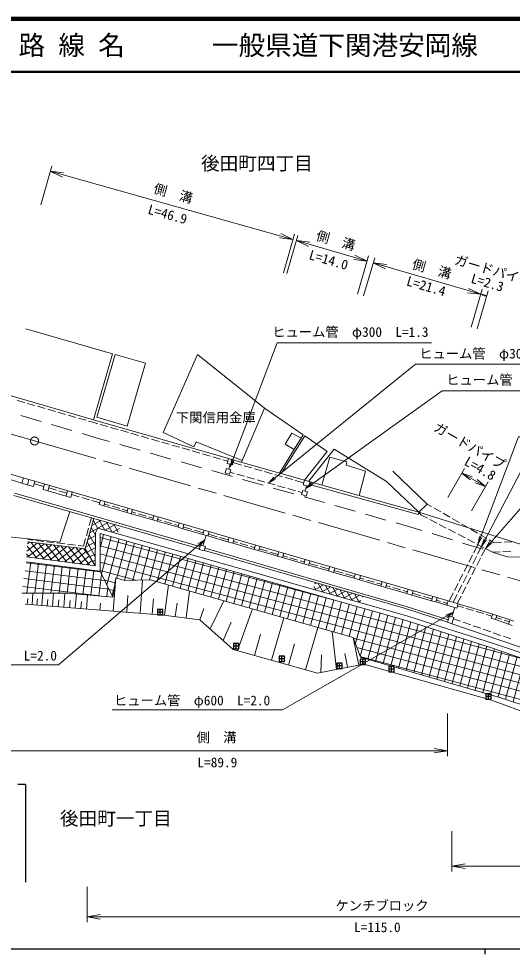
# Model space of a CAD drawing. Units: millimetres, scale not verified. Extents: x 40000 to 680000, y 20000 to 380000.
# Drawn here: x 180428 to 273184, y 204000 to 380000 of the extents above; entities that cross this region are included whole.
import ezdxf
from ezdxf.enums import TextEntityAlignment as Align

# ---------------------------------------------------------------- set-up
doc = ezdxf.new("R2010")
doc.units = ezdxf.units.MM
doc.header["$LTSCALE"] = 1000
doc.linetypes.add('CHAIN', pattern=[18.5, 12, -1.5, 3.5, -1.5])
for name, color, linetype, lineweight in [('M-BMK', 2, 'CHAIN', 13), ('M-BMK-HTXT', 7, 'Continuous', 13), ('M-BMK-ROW', 30, 'Continuous', 25), ('M-STR-HTXT', 7, 'Continuous', 13), ('M-STR-STRC', 7, 'Continuous', 25), ('M-TTL', 2, 'Continuous', 140), ('M-TTL-BAND', 7, 'Continuous', 25), ('M-TTL-LINE', 7, 'Continuous', 50), ('M-WORK', 1, 'Continuous', 13), ('引出線', 7, 'Continuous', 13)]:
    doc.layers.add(name, color=color, linetype=linetype, lineweight=lineweight)
doc.layers.add('M-TTL-TXT', color=7, linetype='Continuous')
doc.styles.add('ＭＳ ゴシック', font='')
doc.styles.get('ＭＳ ゴシック').set_extended_font_data('MS Gothic')

# ---------------------------------------------------------------- blocks, each defined once
blk = doc.blocks.new('open_arrow')
at = {"color": 0, "linetype": 'Continuous', "lineweight": -2}
blk.add_lwpolyline([(7.5, 1.25), (0, 0), (7.5, -1.25)], dxfattribs=at)

msp = doc.modelspace()

# ---------------------------------------------------------------- hatches: boundary and pattern name
at = {"layer": 'M-WORK'}
h = msp.add_hatch(dxfattribs=at)
h.set_pattern_fill('USER', color=256, style=0, pattern_type=2)
h.set_pattern_definition([(119.017, (194100, 280065), (-874.48, -485.06), []), (209.017, (194100, 280065), (485.06, -874.48), [])])
h.paths.add_polyline_path([(192905, 280300), (194533, 285984), (199483, 284552), (199009, 283102), (195306, 284156), (194853, 283280), (194790, 277104)])
h = msp.add_hatch(dxfattribs=at)
h.set_pattern_fill('USER', color=256, style=0, pattern_type=2)
h.set_pattern_definition([(255, (204121, 277055), (1448.889, -388.229), []), (345, (204121, 277055), (388.229, 1448.889), [])])
h.paths.add_polyline_path([(195703, 283155), (253225, 266795), (269267, 261624), (285345, 256170), (298679, 251139), (302608, 248485), (297229, 245811), (292726, 245874), (287159, 247054), (280123, 249259), (271234, 252203), (244636, 259907), (243299, 263590), (205139, 274473), (200308, 274332), (198700, 274845), (198103, 271212), (195703, 276048)])
h = msp.add_hatch(dxfattribs=at)
h.set_pattern_fill('USER', color=256, style=0, pattern_type=2)
h.set_pattern_definition([(38.327, (187287, 278964), (-620.15, 784.49), []), (128.327, (187287, 278964), (-784.49, -620.15), [])])
h.paths.add_polyline_path([(182101, 281564), (192905, 280300), (194790, 277104), (181875, 278777)])
h = msp.add_hatch(dxfattribs=at)
h.set_pattern_fill('USER', color=256, style=0, pattern_type=2)
h.set_pattern_definition([(353, (188235, 273835), (182.8, 1488.82), []), (263, (188235, 273835), (1488.82, -182.8), [])])
h.paths.add_polyline_path([(181865, 277854), (195703, 276048), (198103, 271212), (189519, 271928), (181005, 271963)])
h = msp.add_hatch(dxfattribs=at)
h.set_pattern_fill('USER', color=256, style=0, pattern_type=2)
h.set_pattern_definition([(29.118, (239789, 272349), (-486.61, 873.62), []), (119.118, (239789, 272349), (-873.62, -486.61), [])])
h.paths.add_polyline_path([(235710, 272660), (244560, 270142), (245109, 271350), (236162, 273939)])

# ---------------------------------------------------------------- linework, layer by layer
at = {"layer": 'M-BMK'}
for q in [(177931, 302144), (279497, 272878)]:
    msp.add_line((183407, 300566), q, dxfattribs=at)
msp.add_circle((183407, 300566), 750, dxfattribs=at)
at = {"layer": 'M-BMK-ROW'}
for p, q in [((207527, 268882), (206527, 268882)), ((206527, 268882), (206527, 267882)), ((207527, 268382), (206527, 268382)), ((206527, 267882), (207527, 267882)), ((207027, 267882), (207027, 268882)), ((207527, 267882), (207527, 268882)), ((221767, 262485), (220767, 262485)), ((220767, 262485), (220767, 261485)), ((221267, 261485), (221267, 262485)), ((221767, 261485), (221767, 262485)), ((221767, 261985), (220767, 261985)), ((220767, 261485), (221767, 261485)), ((230362, 260110), (229362, 260110)), ((229362, 260110), (229362, 259110)), ((230362, 259610), (229362, 259610)), ((229362, 259110), (230362, 259110)), ((229862, 259110), (229862, 260110)), ((230362, 259110), (230362, 260110)), ((241234, 258738), (240234, 258738)), ((240234, 258738), (240234, 257738)), ((240734, 257738), (240734, 258738)), ((241234, 257738), (241234, 258738)), ((245612, 259520), (244612, 259520)), ((244612, 259520), (244612, 258520)), ((245612, 259020), (244612, 259020)), ((245112, 258520), (245112, 259520)), ((245612, 258520), (245612, 259520)), ((241234, 258238), (240234, 258238)), ((240234, 257738), (241234, 257738)), ((244612, 258520), (245612, 258520)), ((250991, 258144), (249991, 258144)), ((249991, 258144), (249991, 257144)), ((250991, 257644), (249991, 257644)), ((249991, 257144), (250991, 257144)), ((250491, 257144), (250491, 258144)), ((250991, 257144), (250991, 258144)), ((269231, 252976), (268231, 252976)), ((268231, 252976), (268231, 251976)), ((269231, 252476), (268231, 252476)), ((268231, 251976), (269231, 251976)), ((268731, 251976), (268731, 252976)), ((269231, 251976), (269231, 252976))]:
    msp.add_line(p, q, dxfattribs=at)
at = {"layer": 'M-STR-HTXT'}
for p, q in [((184589, 345012), (186620, 352253)), ((186350, 351290), (231966, 338495)), ((230205, 332218), (232236, 339458)), ((230806, 332049), (232881, 339218)), ((232603, 338258), (245895, 334411)), ((244099, 328203), (246173, 335372)), ((245246, 327871), (247327, 335009)), ((247047, 334049), (267259, 328156)), ((265458, 321978), (267541, 329125)), ((265458, 321978), (267539, 329116)), ((266587, 321648), (268671, 328795)), ((267261, 328165), (268391, 327835)), ((261085, 289951), (264214, 295398)), ((263716, 294531), (268125, 291998)), ((265494, 287418), (268623, 292865)), ((260988, 249268), (260988, 241294)), ((174754, 242294), (260988, 242294)), ((261829, 227144), (261829, 219570)), ((261829, 220570), (303256, 220570)), ((193265, 216695), (193265, 210040)), ((193265, 211040), (302663, 211040))]:
    msp.add_line(p, q, dxfattribs=at)
at = {"layer": 'M-STR-STRC'}
for q in [(180285, 235923), (181689, 217548)]:
    msp.add_line((181689, 235923), q, dxfattribs=at)
at = {"layer": 'M-TTL'}
msp.add_line((680000, 380000), (40000, 380000), dxfattribs=at)
at = {"layer": 'M-TTL-BAND'}
for p, q in [((40000, 205000), (579000, 205000)), ((268000, 205000), (268000, 204000))]:
    msp.add_line(p, q, dxfattribs=at)
at = {"layer": 'M-TTL-LINE'}
msp.add_line((40000, 370000), (680000, 370000), dxfattribs=at)
at = {"layer": 'M-WORK'}
for p, q in [((181791, 321629), (198073, 316935)), ((198073, 316935), (194480, 304565)), ((195115, 305012), (198560, 316835)), ((198560, 316835), (204228, 315183)), ((207555, 302144), (213996, 316861)), ((213996, 316861), (226631, 306742)), ((204228, 315183), (200782, 303361)), ((179033, 309034), (194480, 304565)), ((180113, 308201), (181554, 307784)), ((182034, 307645), (183475, 307229)), ((183955, 307090), (185396, 306673)), ((185876, 306534), (187317, 306117)), ((226631, 306742), (222266, 296566)), ((233898, 301715), (226631, 306742)), ((184652, 304228), (180816, 305363)), ((187798, 305978), (189239, 305561)), ((189719, 305422), (191160, 305005)), ((191640, 304866), (193081, 304449)), ((194480, 304565), (219876, 297242)), ((200782, 303361), (195115, 305012)), ((190405, 302525), (186569, 303660)), ((193561, 304310), (194341, 304085)), ((194341, 304085), (195269, 303817)), ((195749, 303679), (197191, 303263)), ((197671, 303124), (199112, 302709)), ((195356, 301059), (192323, 301957)), ((197491, 300452), (195356, 301059)), ((199593, 302570), (201034, 302155)), ((201514, 302016), (202956, 301601)), ((203436, 301462), (204877, 301047)), ((213316, 299479), (207555, 302144)), ((229412, 294525), (233898, 301715)), ((234195, 301514), (229742, 294430)), ((230526, 299951), (231746, 302046)), ((231746, 302046), (233520, 301109)), ((238418, 298612), (234195, 301514)), ((203262, 298812), (199415, 299906)), ((205358, 300908), (206799, 300492)), ((207280, 300354), (208721, 299938)), ((209201, 299800), (210642, 299384)), ((211123, 299246), (212564, 298830)), ((213801, 300376), (213316, 299479)), ((222411, 296904), (213801, 300376)), ((232187, 298972), (230526, 299951)), ((209034, 297172), (205186, 298266)), ((213045, 298691), (214486, 298276)), ((214966, 298137), (216408, 297722)), ((216888, 297583), (218329, 297168)), ((234150, 293171), (238418, 298612)), ((239707, 299015), (234906, 292955)), ((237366, 292269), (238910, 297498)), ((238910, 297498), (242115, 296622)), ((249534, 292964), (239707, 299015)), ((214805, 295532), (210958, 296626)), ((218810, 297029), (219737, 296762)), ((219876, 297242), (219624, 296340)), ((219624, 296340), (220590, 296070)), ((220842, 296973), (219876, 297242)), ((219901, 295256), (220176, 296186)), ((220590, 296070), (220842, 296973)), ((220704, 296492), (222311, 296033)), ((220842, 296973), (234150, 293171)), ((222791, 295896), (224234, 295484)), ((242115, 296622), (241974, 296028)), ((241974, 296028), (245586, 294856)), ((178873, 294336), (261110, 270494)), ((220577, 293892), (216729, 294986)), ((219234, 294551), (219492, 295383)), ((220040, 294301), (219234, 294551)), ((219492, 295383), (220298, 295133)), ((220298, 295133), (220040, 294301)), ((220912, 294472), (220159, 294686)), ((222836, 293925), (221393, 294335)), ((224715, 295346), (226157, 294934)), ((226638, 294797), (228080, 294385)), ((228561, 294248), (230003, 293836)), ((245586, 294856), (244420, 290309)), ((257159, 288701), (250731, 294910)), ((178661, 293358), (181040, 292615)), ((181040, 292615), (181338, 293622)), ((181040, 292615), (182014, 292333)), ((182014, 292333), (183189, 292004)), ((182343, 293330), (182097, 292309)), ((183189, 292004), (183453, 293009)), ((183313, 292529), (185160, 291993)), ((185299, 292473), (185040, 291455)), ((185910, 291203), (186202, 292212)), ((226348, 292252), (222501, 293346)), ((224760, 293378), (223317, 293788)), ((226683, 292832), (225241, 293242)), ((228607, 292285), (227164, 292695)), ((230484, 293698), (231926, 293286)), ((232407, 293149), (234013, 292690)), ((234150, 293171), (233912, 292334)), ((233912, 292334), (234956, 292037)), ((235194, 292873), (234150, 293171)), ((234956, 292037), (235194, 292873)), ((235061, 292391), (255472, 286717)), ((235194, 292873), (255606, 287199)), ((255606, 287199), (249534, 292964)), ((179646, 290760), (214474, 280683)), ((185040, 291455), (185910, 291203)), ((185910, 291203), (189327, 290212)), ((186063, 291732), (187513, 291311)), ((187994, 291172), (189444, 290751)), ((189327, 290212), (189584, 291231)), ((190209, 289957), (190468, 290975)), ((190329, 290495), (191792, 290070)), ((232120, 290612), (228272, 291705)), ((230531, 291738), (229088, 292148)), ((232455, 291192), (231012, 291602)), ((233689, 290841), (232936, 291055)), ((233569, 290464), (233820, 291253)), ((234455, 290182), (233569, 290464)), ((233820, 291253), (234706, 290972)), ((234532, 292157), (234257, 291114)), ((234706, 290972), (234455, 290182)), ((179521, 290328), (214352, 280249)), ((189327, 290212), (190209, 289957)), ((192272, 289931), (193713, 289514)), ((194193, 289374), (195655, 288950)), ((195572, 288610), (195795, 289431)), ((196403, 288369), (196642, 289185)), ((196503, 288705), (197490, 288419)), ((237891, 288972), (234044, 290065)), ((255606, 287199), (257159, 288701)), ((257159, 288701), (258008, 288210)), ((188152, 281553), (190013, 287292)), ((195572, 288610), (196403, 288369)), ((196403, 288369), (200774, 287102)), ((197970, 288279), (199411, 287862)), ((199891, 287722), (200877, 287436)), ((200774, 287102), (201017, 287917)), ((200774, 287102), (201581, 286868)), ((201581, 286868), (201814, 287686)), ((201674, 287205), (202465, 286976)), ((243663, 287332), (239815, 288425)), ((255472, 286717), (255606, 287199)), ((255606, 287199), (278370, 279978)), ((255606, 287199), (256074, 286633)), ((258441, 287960), (259740, 287209)), ((260173, 286959), (261472, 286209)), ((192905, 280300), (194534, 285985)), ((193684, 284652), (194101, 286109)), ((201581, 286868), (205604, 285702)), ((202945, 286837), (204386, 286419)), ((204866, 286280), (205656, 286051)), ((205604, 285702), (205796, 286531)), ((205604, 285702), (206435, 285461)), ((206435, 285461), (206648, 286284)), ((206435, 285461), (210370, 284320)), ((206508, 285804), (207289, 285577)), ((207770, 285438), (209210, 285020)), ((210370, 284320), (210611, 285135)), ((249434, 285692), (245587, 286785)), ((253493, 284539), (251358, 285145)), ((256074, 286633), (257226, 286032)), ((257669, 285801), (258999, 285107)), ((261905, 285959), (263203, 285208)), ((193133, 282729), (193546, 284171)), ((194853, 283280), (195306, 284156)), ((195306, 284156), (253561, 267581)), ((209691, 284881), (210472, 284655)), ((210370, 284320), (211247, 284066)), ((211247, 284066), (211488, 284881)), ((211247, 284066), (215008, 282975)), ((211348, 284401), (212990, 283925)), ((213470, 283785), (215111, 283310)), ((215008, 282975), (215251, 283790)), ((215951, 282702), (216203, 283514)), ((256189, 283713), (253493, 284539)), ((259442, 284876), (260772, 284182)), ((261215, 283951), (262545, 283257)), ((263636, 284958), (264935, 284208)), ((265368, 283958), (266667, 283207)), ((177454, 282672), (188152, 281553)), ((182154, 282011), (183145, 281895)), ((183641, 281837), (185131, 281662)), ((185628, 281604), (187118, 281430)), ((192578, 280791), (192995, 282249)), ((194790, 277104), (194853, 283280)), ((195703, 276048), (195703, 283155)), ((195703, 283155), (253225, 266795)), ((215008, 282975), (215951, 282702)), ((215045, 280858), (215626, 282796)), ((215951, 282702), (219729, 281606)), ((216063, 283034), (217707, 282557)), ((218187, 282418), (219831, 281941)), ((219729, 281606), (219970, 282422)), ((219729, 281606), (220675, 281332)), ((220675, 281332), (220899, 282152)), ((220759, 281672), (221568, 281438)), ((261926, 281957), (258101, 283128)), ((262988, 283026), (264318, 282332)), ((264762, 282101), (266092, 281407)), ((267100, 282957), (268399, 282207)), ((268832, 281957), (269681, 281466)), ((271674, 281549), (273173, 281612)), ((182101, 281564), (192905, 280300)), ((187614, 281372), (189104, 281198)), ((189601, 281140), (191090, 280965)), ((191587, 280907), (192578, 280791)), ((194790, 277104), (192905, 280300)), ((214561, 280994), (214326, 280157)), ((214326, 280157), (215296, 279886)), ((215530, 280723), (214561, 280994)), ((215296, 279886), (215530, 280723)), ((215319, 279970), (253138, 269026)), ((215441, 280403), (253271, 269457)), ((220675, 281332), (224689, 280169)), ((222048, 281299), (223489, 280881)), ((223969, 280742), (224777, 280507)), ((224689, 280169), (224916, 280987)), ((224689, 280169), (225496, 279934)), ((225496, 279934), (225775, 280739)), ((225496, 279934), (229071, 278898)), ((225636, 280258), (227157, 279817)), ((267663, 280200), (263839, 281371)), ((265938, 279546), (266718, 281080)), ((266535, 281176), (267865, 280482)), ((266660, 279254), (267406, 280722)), ((267416, 278948), (268127, 280346)), ((268308, 280251), (269460, 279650)), ((269681, 281466), (271174, 281528)), ((181875, 278777), (194790, 277104)), ((227637, 279678), (229157, 279237)), ((229071, 278898), (229297, 279718)), ((229071, 278898), (230002, 278628)), ((230002, 278628), (230271, 279435)), ((230002, 278628), (234010, 277466)), ((230132, 278955), (230918, 278727)), ((231399, 278588), (232839, 278170)), ((234010, 277466), (234245, 278283)), ((265031, 277764), (265711, 279101)), ((265753, 277472), (266433, 278809)), ((266510, 277165), (267190, 278502)), ((269460, 279650), (270900, 279719)), ((272271, 278789), (269576, 279615)), ((271400, 279743), (272898, 279815)), ((274789, 278727), (272271, 278789)), ((181865, 277854), (195703, 276048)), ((233319, 278031), (234106, 277803)), ((234010, 277466), (234910, 277205)), ((234910, 277205), (235178, 278012)), ((234910, 277205), (238664, 276117)), ((235039, 277532), (236660, 277062)), ((237140, 276923), (238761, 276453)), ((238664, 276117), (238901, 276933)), ((239600, 275845), (239851, 276658)), ((264125, 275981), (264805, 277318)), ((264846, 275689), (265526, 277026)), ((265603, 275383), (266283, 276720)), ((198103, 271212), (195703, 276048)), ((198689, 274848), (198103, 271212)), ((198206, 268552), (198700, 274845)), ((200308, 274332), (198689, 274848)), ((238664, 276117), (239600, 275845)), ((239600, 275845), (243443, 274731)), ((239711, 276177), (241380, 275694)), ((241860, 275554), (243529, 275071)), ((243443, 274731), (243668, 275551)), ((243443, 274731), (244457, 274437)), ((244457, 274437), (244671, 275260)), ((244532, 274780), (245353, 274542)), ((263218, 274198), (263898, 275535)), ((263940, 273906), (264620, 275243)), ((264696, 273600), (265376, 274937)), ((205139, 274473), (200308, 274332)), ((203224, 268158), (203717, 274431)), ((243299, 263590), (205139, 274473)), ((207816, 267789), (208545, 273501)), ((244457, 274437), (248484, 273270)), ((245833, 274403), (247274, 273985)), ((247754, 273846), (248576, 273608)), ((248484, 273270), (248715, 274088)), ((248484, 273270), (249344, 273020)), ((249344, 273020), (249590, 273834)), ((249344, 273020), (253387, 271848)), ((249450, 273354), (250266, 273117)), ((250747, 272978), (252187, 272560)), ((262311, 272416), (262991, 273753)), ((263033, 272123), (263713, 273461)), ((263790, 271817), (264470, 273154)), ((189519, 271928), (181005, 271963)), ((182924, 269751), (183097, 271954)), ((184798, 269604), (184982, 271947)), ((186790, 269448), (186986, 271938)), ((188909, 269281), (189117, 271929)), ((198103, 271212), (189519, 271928)), ((191044, 269114), (191254, 271783)), ((193171, 268947), (193380, 271606)), ((200715, 268355), (200961, 271491)), ((211891, 267269), (212541, 272362)), ((252667, 272421), (253483, 272185)), ((253387, 271848), (253623, 272665)), ((253387, 271848), (254296, 271585)), ((254296, 271585), (254545, 272398)), ((254296, 271585), (257996, 270512)), ((254405, 271917), (256013, 271451)), ((256493, 271312), (258100, 270846)), ((257996, 270512), (258239, 271326)), ((258812, 270275), (259066, 271087)), ((261305, 270436), (262085, 271970)), ((262060, 270210), (262807, 271678)), ((262852, 269974), (263563, 271372)), ((181638, 269852), (207637, 267812)), ((182043, 269820), (182129, 270922)), ((183861, 269678), (183953, 270849)), ((185794, 269526), (185892, 270771)), ((187849, 269365), (187953, 270689)), ((189976, 269198), (190081, 270532)), ((192108, 269030), (192212, 270360)), ((195689, 268749), (195793, 270079)), ((205521, 267978), (205746, 270848)), ((209854, 267529), (210178, 270075)), ((216377, 265223), (219002, 270519)), ((253271, 269457), (261127, 266903)), ((257996, 270512), (258812, 270275)), ((258812, 270275), (260872, 269695)), ((258927, 270606), (259709, 270380)), ((260189, 270241), (260971, 270014)), ((260872, 269695), (261110, 270494)), ((262787, 269123), (260872, 269695)), ((261110, 270494), (263025, 269922)), ((263025, 269922), (262787, 269123)), ((262912, 269539), (263987, 269221)), ((263025, 269922), (269509, 268003)), ((207637, 267812), (214439, 266944)), ((214448, 266936), (215226, 269034)), ((221544, 261129), (224354, 268993)), ((253138, 269026), (260988, 266475)), ((253561, 267581), (269639, 262480)), ((261382, 267638), (260988, 266475)), ((262223, 267353), (261382, 267638)), ((261855, 267478), (262386, 269243)), ((264466, 269079), (265905, 268653)), ((266384, 268511), (267822, 268085)), ((268302, 267943), (269377, 267625)), ((269239, 267226), (269509, 268003)), ((269509, 268003), (270276, 267737)), ((270276, 267737), (270007, 266960)), ((270276, 267737), (272764, 266898)), ((214439, 266944), (220725, 261362)), ((218869, 263009), (220384, 266474)), ((227950, 259313), (230221, 267320)), ((253225, 266795), (269267, 261624)), ((260988, 266475), (261829, 266190)), ((261829, 266190), (262223, 267353)), ((261829, 266190), (281525, 259450)), ((262140, 267110), (263481, 266641)), ((263953, 266475), (265369, 265980)), ((265841, 265815), (267257, 265319)), ((270007, 266960), (269239, 267226)), ((270007, 266960), (272490, 266112)), ((270149, 267358), (271156, 267018)), ((271630, 266859), (272637, 266519)), ((272490, 266112), (272764, 266898)), ((273194, 265866), (272490, 266112)), ((272764, 266898), (273469, 266653)), ((224747, 260221), (225882, 264225)), ((234348, 257498), (236616, 265496)), ((240168, 257569), (239306, 264729)), ((267729, 265154), (269145, 264659)), ((269617, 264493), (271032, 263998)), ((231149, 258405), (232283, 262404)), ((244324, 258398), (243288, 263593)), ((244636, 259907), (243299, 263590)), ((269639, 262480), (281144, 258540)), ((271504, 263833), (272920, 263337)), ((220725, 261362), (236603, 256858)), ((242246, 257984), (241728, 260581)), ((269267, 261624), (285345, 256170)), ((237236, 256985), (237330, 260362)), ((271234, 252203), (244636, 259907)), ((236603, 256858), (245305, 258594)), ((245305, 258594), (269287, 251792)), ((269287, 251792), (277449, 248767)), ((280123, 249259), (271234, 252203))]:
    msp.add_line(p, q, dxfattribs=at)
msp.add_lwpolyline([(234376, 291651), (260000, 310000), (290702, 310000)], dxfattribs=at)
at = {"layer": '引出線'}
for points in [[(220180, 295683), (229000, 319000), (258000, 319000)], [(227371, 292636), (255000, 315000), (288000, 315000)], [(266718, 281080), (274354, 301345), (300604, 301345)], [(267406, 280722), (275389, 296034), (306639, 296034)], [(268127, 280346), (277342, 290862), (298592, 290862)], [(215378, 281970), (187926, 258429), (157926, 258429)], [(262116, 268345), (230000, 250000), (198000, 250000)]]:
    msp.add_lwpolyline(points, dxfattribs=at)

# ---------------------------------------------------------------- block references
at = {"layer": 'M-STR-HTXT'}
for p, xscale, yscale, rotation in [((186350, 351290), 333, 333, 344.3), ((231966, 338495), 333, 333, 164.3), ((232603, 338258), 333, 333, 343.9), ((245895, 334411), 333, 333, 163.9), ((247047, 334049), 333, 333, 343.7), ((267259, 328156), 333, 333, 163.7), ((267261, 328165), 66.7, 66.7, 343.7), ((268391, 327835), 66.7, 66.7, 163.7), ((263716, 294531), 267, 267, 330.1), ((268125, 291998), 267, 267, 150.1), ((260988, 242294), 333, 333, 180)]:
    msp.add_blockref('open_arrow', p, dxfattribs=dict(at, xscale=xscale, yscale=yscale, rotation=rotation))
at = {"layer": 'M-STR-HTXT', "xscale": 333, "yscale": 333}
for p in [(261829, 220570), (193265, 211040)]:
    msp.add_blockref('open_arrow', p, dxfattribs=at)
at = {"layer": 'M-WORK', "xscale": 200, "yscale": 200, "rotation": 35.6}
msp.add_blockref('open_arrow', (234376, 291651), dxfattribs=at)
at = {"layer": '引出線', "xscale": 200, "yscale": 200}
for p, rotation in [((220180, 295683), 69.3), ((227371, 292636), 39), ((215378, 281970), 220.6), ((266718, 281080), 69.4), ((267406, 280722), 62.5), ((268127, 280346), 48.8), ((262116, 268345), 209.7)]:
    msp.add_blockref('open_arrow', p, dxfattribs=dict(at, rotation=rotation))

# ---------------------------------------------------------------- texts
at = {"layer": 'M-BMK-HTXT', "style": 'ＭＳ ゴシック'}
for s, p in [('後田町四丁目', (225183, 352786)), ('後田町一丁目', (198674, 229566))]:
    msp.add_text(s, height=2566, dxfattribs=at).set_placement(p, align=Align.MIDDLE_CENTER)
at = {"layer": 'M-STR-HTXT', "style": 'ＭＳ ゴシック'}
for s, rotation, p in [('側\u3000溝', 344.332, (209467, 347156)), ('側\u3000溝', 344.332, (240021, 338289)), ('側\u3000溝', 344.332, (258078, 332929)), ('ガードパイプ', 343.746, (269627, 332661)), ('ガードパイプ', 330.124, (265186, 299652))]:
    msp.add_text(s, height=1833, rotation=rotation, dxfattribs=at).set_placement(p, align=Align.MIDDLE_CENTER)
for s, rotation, p in [('L=46.9', 344.332, (208016, 341800)), ('L=14.0', 343.861, (238279, 333223)), ('L=21.4', 343.746, (256600, 328286)), ('L=2.3', 343.746, (268106, 328960)), ('L=4.8', 330.124, (266419, 294131))]:
    msp.add_text(s, height=1833, rotation=rotation, dxfattribs=at).set_placement(p, align=Align.BOTTOM_CENTER)
for s, p in [('側\u3000溝', (217602, 244807)), ('ケンチブロック', (248705, 213158))]:
    msp.add_text(s, height=1833, dxfattribs=at).set_placement(p, align=Align.MIDDLE_CENTER)
for s, p in [('L=89.9', (217761, 238633)), ('L=115.0', (247834, 207617))]:
    msp.add_text(s, height=1833, dxfattribs=at).set_placement(p, align=Align.BOTTOM_CENTER)
at = {"layer": 'M-TTL-TXT', "style": 'ＭＳ ゴシック'}
for s, p in [('路 線 名', (180380, 375000)), ('一般県道下関港安岡線', (216734, 375000))]:
    msp.add_text(s, height=3666, dxfattribs=at).set_placement(p, align=Align.MIDDLE_LEFT)
at = {"layer": 'M-WORK', "style": 'ＭＳ ゴシック'}
for s, p in [('ヒューム管\u3000φ300\u3000L=1.3', (275451, 312070)), ('下関信用金庫', (217464, 304978))]:
    msp.add_text(s, height=1833, dxfattribs=at).set_placement(p, align=Align.MIDDLE_CENTER)
at = {"layer": '引出線', "style": 'ＭＳ ゴシック'}
for s, p in [('ヒューム管\u3000φ300\u3000L=1.3', (242749, 321070)), ('ヒューム管\u3000φ300\u3000L=14.3', (271000, 317000)), ('ヒューム管\u3000φ600\u3000L=2.0', (172926, 260179)), ('ヒューム管\u3000φ600\u3000L=2.0', (213000, 251750))]:
    msp.add_text(s, height=1833, dxfattribs=at).set_placement(p, align=Align.MIDDLE_CENTER)

doc.saveas('drawing.dxf')
